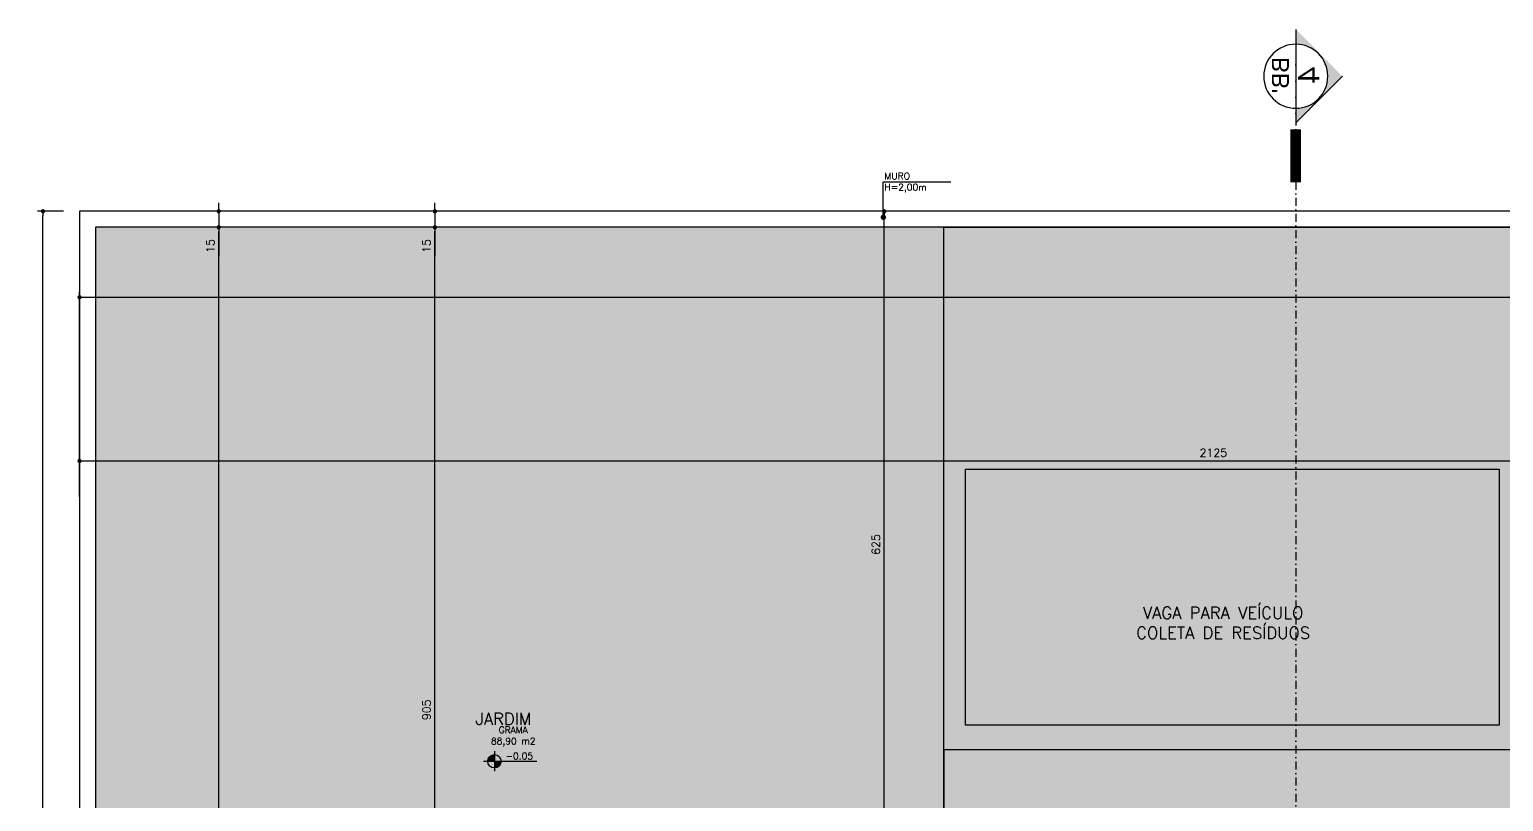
# Model space of a CAD drawing. Header units: millimetres. Extents: x 11997 to 115617, y -26993 to 31834.
# Drawn here: x 12555 to 13937, y -23659 to -22935 of the extents above; entities that cross this region are included whole.
import ezdxf
from ezdxf.enums import TextEntityAlignment as Align

# ---------------------------------------------------------------- set-up
doc = ezdxf.new("R2010")
doc.units = ezdxf.units.MM
doc.linetypes.add('DASHDOT', pattern=[1, 0.5, -0.25, 0, -0.25])
doc.layers.add('AREA-AMB', color=5, linetype='Continuous', plot=False)
doc.layers.add('CASCALHO', color=34, linetype='Continuous', plot=False)
for name, color, linetype in [('COTA', 4, 'Continuous'), ('GRAMA', 64, 'Continuous'), ('H. PAVER CINZA 1', 252, 'Continuous'), ('LCORTE', 1, 'Continuous'), ('NIVEL', 1, 'Continuous'), ('PENA3', 3, 'Continuous'), ('TEXTO1', 1, 'Continuous'), ('TEXTO2', 2, 'Continuous'), ('TEXTO3', 3, 'Continuous')]:
    doc.layers.add(name, color=color, linetype=linetype)
doc.styles.add('ARIAL', font='arial.ttf')
doc.styles.add('ROMANS', font='romans.shx')
doc.dimstyles.new('EXTERNA100', dxfattribs={"dimtxt": 12.5, "dimasz": 5, "dimexe": 10, "dimexo": 30, "dimgap": 5.5, "dimtad": 1, "dimzin": 12, "dimdsep": 46, "dimtxsty": 'ROMANS', "dimblk1": 'DOT', "dimblk2": 'DOT', "dimsah": 1, "dimcen": 9, "dimclrt": 2, "dimadec": 0, "dimazin": 0, "dimtfac": 1, "dimtmove": 0, "dimatfit": 1, "dimldrblk": 'DOT', "dimfxl": 1, "dimtolj": 1, "dimtzin": 4, "dimarcsym": 0})
doc.dimstyles.new('EXTERNA50', dxfattribs={"dimtxt": 7.5, "dimasz": 4, "dimexe": 5, "dimexo": 30, "dimgap": 4, "dimtad": 1, "dimzin": 12, "dimdsep": 46, "dimtxsty": 'ROMANS', "dimblk1": 'DOT', "dimblk2": 'DOT', "dimsah": 1, "dimcen": 9, "dimclrt": 2, "dimaunit": 1, "dimadec": 3, "dimazin": 0, "dimtfac": 1, "dimtmove": 0, "dimatfit": 1, "dimldrblk": 'DOT', "dimfxl": 1, "dimtolj": 1, "dimtzin": 4, "dimarcsym": 0})

# ---------------------------------------------------------------- blocks, each defined once
blk = doc.blocks.new('_DOT')
at = {"color": 0, "linetype": 'ByBlock'}
blk.add_line((-0.5, 0), (-1, 0), dxfattribs=at)
at = {"color": 0, "linetype": 'ByBlock', "const_width": 0.5}
blk.add_lwpolyline([(-0.25, 0, 1), (0.25, 0, 1)], format="xyb", close=True, dxfattribs=at)
blk = doc.blocks.new('*D14')
at = {"layer": 'COTA', "color": 0, "lineweight": -2, "transparency": 16777216}
for p, q in [((12602.2, -23265.6), (12602.2, -23344.7)), ((12606.2, -23339.7), (14723.2, -23339.7)), ((14727.2, -23580.6), (14727.2, -23334.7))]:
    blk.add_line(p, q, dxfattribs=at)
at = {"layer": 'Defpoints', "color": 0, "transparency": 16777216}
for p in [(12602.2, -23235.6), (14727.2, -23339.7), (14727.2, -23610.6)]:
    blk.add_point(p, dxfattribs=at)
at = {"layer": 'COTA', "color": 0, "lineweight": -2, "transparency": 16777216, "xscale": 4, "yscale": 4, "zscale": 4, "rotation": 180}
blk.add_blockref('_DOT', (12602.2, -23339.7), dxfattribs=at)
at = {"layer": 'COTA', "color": 0, "lineweight": -2, "transparency": 16777216, "xscale": 4, "yscale": 4, "zscale": 4}
blk.add_blockref('_DOT', (14727.2, -23339.7), dxfattribs=at)
at = {"layer": 'COTA', "color": 2, "transparency": 16777216, "insert": (13664.7, -23332), "char_height": 7.5, "attachment_point": 5, "style": 'ROMANS'}
blk.add_mtext('\\A1;2125', dxfattribs=at)
blk = doc.blocks.new('*D57')
at = {"layer": 'COTA', "color": 0, "lineweight": -2, "transparency": 16777216}
for p, q in [((13352.2, -23105.6), (13351.3, -23105.6)), ((13356.3, -23726.6), (13356.3, -23109.6)), ((13352.2, -23730.6), (13351.3, -23730.6))]:
    blk.add_line(p, q, dxfattribs=at)
at = {"layer": 'Defpoints', "color": 0, "transparency": 16777216}
for p in [(13356.3, -23105.6), (13382.2, -23105.6), (13382.2, -23730.6)]:
    blk.add_point(p, dxfattribs=at)
at = {"layer": 'COTA', "color": 0, "lineweight": -2, "transparency": 16777216, "xscale": 4, "yscale": 4, "zscale": 4}
for p, rotation in [((13356.3, -23105.6), 90), ((13356.3, -23730.6), 270)]:
    blk.add_blockref('_DOT', p, dxfattribs=dict(at, rotation=rotation))
at = {"layer": 'COTA', "color": 2, "transparency": 16777216, "insert": (13348.5, -23418.1), "char_height": 7.5, "attachment_point": 5, "rotation": 90, "style": 'ROMANS'}
blk.add_mtext('\\A1;625', dxfattribs=at)
blk = doc.blocks.new('*D67')
at = {"layer": 'COTA', "color": 0, "lineweight": -2, "transparency": 16777216}
for p, q in [((12756.3, -23120.6), (12727.6, -23120.6)), ((12732.6, -24251.6), (12732.6, -23124.6)), ((12756.3, -24255.6), (12727.6, -24255.6))]:
    blk.add_line(p, q, dxfattribs=at)
at = {"layer": 'Defpoints', "color": 0, "transparency": 16777216}
for p in [(12732.6, -23120.6), (12786.3, -23120.6), (12786.3, -24255.6)]:
    blk.add_point(p, dxfattribs=at)
at = {"layer": 'COTA', "color": 0, "lineweight": -2, "transparency": 16777216, "xscale": 4, "yscale": 4, "zscale": 4}
for p, rotation in [((12732.6, -23120.6), 90), ((12732.6, -24255.6), 270)]:
    blk.add_blockref('_DOT', p, dxfattribs=dict(at, rotation=rotation))
at = {"layer": 'COTA', "color": 2, "transparency": 16777216, "insert": (12724.8, -23688.1), "char_height": 7.5, "attachment_point": 5, "rotation": 90, "style": 'ROMANS'}
blk.add_mtext('\\A1;1135', dxfattribs=at)
blk = doc.blocks.new('*D68')
at = {"layer": 'COTA', "color": 0, "lineweight": -2, "transparency": 16777216}
for p, q in [((12754.2, -23105.6), (12727.6, -23105.6)), ((12732.6, -23101.6), (12732.6, -23097.6)), ((12732.6, -23105.6), (12732.6, -23120.6)), ((12756.3, -23120.6), (12727.6, -23120.6)), ((12732.6, -23124.6), (12732.6, -23147.7))]:
    blk.add_line(p, q, dxfattribs=at)
at = {"layer": 'Defpoints', "color": 0, "transparency": 16777216}
for p in [(12784.2, -23105.6), (12732.6, -23120.6), (12786.3, -23120.6)]:
    blk.add_point(p, dxfattribs=at)
at = {"layer": 'COTA', "color": 0, "lineweight": -2, "transparency": 16777216, "xscale": 4, "yscale": 4, "zscale": 4}
for p, rotation in [((12732.6, -23105.6), 270), ((12732.6, -23120.6), 90)]:
    blk.add_blockref('_DOT', p, dxfattribs=dict(at, rotation=rotation))
at = {"layer": 'COTA', "color": 2, "transparency": 16777216, "insert": (12724.8, -23138.2), "char_height": 7.5, "attachment_point": 5, "rotation": 90, "style": 'ROMANS'}
blk.add_mtext('\\A1;15', dxfattribs=at)
blk = doc.blocks.new('*D142')
at = {"layer": 'COTA', "color": 0, "lineweight": -2, "transparency": 16777216}
for p, q in [((12602.2, -23373.5), (12602.2, -23181.2)), ((12606.2, -23186.2), (15788.2, -23186.2)), ((15792.2, -23224.4), (15792.2, -23181.2))]:
    blk.add_line(p, q, dxfattribs=at)
at = {"layer": 'Defpoints', "color": 0, "transparency": 16777216}
for p in [(15792.2, -23186.2), (15792.2, -23254.4), (12602.2, -23403.5)]:
    blk.add_point(p, dxfattribs=at)
at = {"layer": 'COTA', "color": 0, "lineweight": -2, "transparency": 16777216, "xscale": 4, "yscale": 4, "zscale": 4, "rotation": 180}
blk.add_blockref('_DOT', (12602.2, -23186.2), dxfattribs=at)
at = {"layer": 'COTA', "color": 0, "lineweight": -2, "transparency": 16777216, "xscale": 4, "yscale": 4, "zscale": 4}
blk.add_blockref('_DOT', (15792.2, -23186.2), dxfattribs=at)
at = {"layer": 'COTA', "color": 2, "transparency": 16777216, "insert": (14197.2, -23178.4), "char_height": 7.5, "attachment_point": 5, "style": 'ROMANS'}
blk.add_mtext('\\A1;3190', dxfattribs=at)
blk = doc.blocks.new('*D147')
at = {"layer": 'COTA', "color": 0, "lineweight": -2, "transparency": 16777216}
for p, q in [((12587.2, -23105.6), (12562.9, -23105.6)), ((12567.9, -25991.6), (12567.9, -23109.6)), ((12587.2, -25995.6), (12562.9, -25995.6))]:
    blk.add_line(p, q, dxfattribs=at)
at = {"layer": 'Defpoints', "color": 0, "transparency": 16777216}
for p in [(12567.9, -23105.6), (12617.2, -23105.6), (12617.2, -25995.6)]:
    blk.add_point(p, dxfattribs=at)
at = {"layer": 'COTA', "color": 0, "lineweight": -2, "transparency": 16777216, "xscale": 4, "yscale": 4, "zscale": 4}
for p, rotation in [((12567.9, -23105.6), 90), ((12567.9, -25995.6), 270)]:
    blk.add_blockref('_DOT', p, dxfattribs=dict(at, rotation=rotation))
at = {"layer": 'COTA', "color": 2, "transparency": 16777216, "insert": (12560.2, -24550.6), "char_height": 7.5, "attachment_point": 5, "rotation": 90, "style": 'ROMANS'}
blk.add_mtext('\\A1;2890', dxfattribs=at)
blk = doc.blocks.new('*U13')
at = {"linetype": 'Continuous'}
blk.add_hatch(color=256, dxfattribs=at).paths.add_polyline_path([(-199.3, -60, -0.414214), (-259.3, 0), (-287, 0), (-199.3, -87.6), (-111.7, 0), (-139.3, 0, -0.414214)])
at = {"layer": 'LCORTE', "linetype": 'Continuous'}
for p, q in [((-287, 0), (-111.7, 0)), ((-111.7, 0), (-199.3, -87.6))]:
    blk.add_line(p, q, dxfattribs=at)
at = {"layer": 'LCORTE', "linetype": 'Continuous', "const_width": 20, "flags": 128}
blk.add_lwpolyline([(-100, 0), (0, 0)], dxfattribs=at)
at = {"layer": 'LCORTE', "linetype": 'Continuous'}
blk.add_circle((-199.3, 0), 60, dxfattribs=at)
at = {"layer": 'LCORTE', "color": 3, "style": 'ARIAL'}
for tag, height, p in [('DES', 32, (-201.4, 28.8)), ('PAG', 40, (-201.4, -24.3))]:
    blk.add_attdef(tag, text='', height=height, dxfattribs=at).set_placement(p, align=Align.MIDDLE_CENTER)
blk = doc.blocks.new('*D202')
at = {"layer": 'COTA', "color": 0, "lineweight": -2, "transparency": 16777216}
for p, q in [((12967.2, -23120.6), (12930.2, -23120.6)), ((12935.2, -24021.6), (12935.2, -23124.6)), ((12967.2, -24025.6), (12930.2, -24025.6))]:
    blk.add_line(p, q, dxfattribs=at)
at = {"layer": 'Defpoints', "color": 0, "transparency": 16777216}
for p in [(12935.2, -23120.6), (12997.2, -23120.6), (12997.2, -24025.6)]:
    blk.add_point(p, dxfattribs=at)
at = {"layer": 'COTA', "color": 0, "lineweight": -2, "transparency": 16777216, "xscale": 4, "yscale": 4, "zscale": 4}
for p, rotation in [((12935.2, -23120.6), 90), ((12935.2, -24025.6), 270)]:
    blk.add_blockref('_DOT', p, dxfattribs=dict(at, rotation=rotation))
at = {"layer": 'COTA', "color": 2, "transparency": 16777216, "insert": (12927.4, -23573.1), "char_height": 7.5, "attachment_point": 5, "rotation": 90, "style": 'ROMANS'}
blk.add_mtext('\\A1;905', dxfattribs=at)
blk = doc.blocks.new('*D203')
at = {"layer": 'COTA', "color": 0, "lineweight": -2, "transparency": 16777216}
for p, q in [((12942.5, -23105.6), (12930.2, -23105.6)), ((12935.2, -23101.6), (12935.2, -23097.6)), ((12935.2, -23105.6), (12935.2, -23120.6)), ((12942.5, -23120.6), (12930.2, -23120.6)), ((12935.2, -23124.6), (12935.2, -23147.7))]:
    blk.add_line(p, q, dxfattribs=at)
at = {"layer": 'Defpoints', "color": 0, "transparency": 16777216}
for p in [(12972.5, -23105.6), (12935.2, -23120.6), (12972.5, -23120.6)]:
    blk.add_point(p, dxfattribs=at)
at = {"layer": 'COTA', "color": 0, "lineweight": -2, "transparency": 16777216, "xscale": 4, "yscale": 4, "zscale": 4}
for p, rotation in [((12935.2, -23105.6), 270), ((12935.2, -23120.6), 90)]:
    blk.add_blockref('_DOT', p, dxfattribs=dict(at, rotation=rotation))
at = {"layer": 'COTA', "color": 2, "transparency": 16777216, "insert": (12927.4, -23138.2), "char_height": 7.5, "attachment_point": 5, "rotation": 90, "style": 'ROMANS'}
blk.add_mtext('\\A1;15', dxfattribs=at)
blk = doc.blocks.new('nivel100-planta')
at = {"layer": 'TEXTO2'}
h = blk.add_hatch(color=256, dxfattribs=at)
h.paths.add_polyline_path([(117, 82.3, 0.414214), (104.5, 69.8), (117, 69.8)])
h.paths.add_polyline_path([(117, 57.3, 0.414214), (129.5, 69.8), (117, 69.8)])
for p, q in [((117, 88.6), (117, 51.1)), ((96.3, 69.8), (196.6, 69.8))]:
    blk.add_line(p, q, dxfattribs=at)
blk.add_circle((117, 69.8), 12.5, dxfattribs=at)

msp = doc.modelspace()

# ---------------------------------------------------------------- hatches: boundary and pattern name
at = {"layer": 'CASCALHO'}
h = msp.add_hatch(dxfattribs=at)
h.set_pattern_fill('AR-CONC', color=256, scale=0.2, style=0)
h.set_pattern_definition([(50, (-438.232, -25898.798), (36.436934, -3.18782), [3.81, -41.91]), (355, (-438.232, -25898.8), (-7.04868, 38.21137), [3.048, -33.52812]), (100.45144, (-435.196, -25899.064), (29.38825, 35.02355), [3.238, -35.61805]), (46.1842, (-438.23, -25888.64), (54.21581, -8.40847), [5.715, -62.865]), (96.63556, (-433.714, -25889.34), (47.48083, 49.48522), [4.857, -53.42712]), (351.18415, (-438.23, -25888.64), (47.48083, 49.48522), [4.572, -50.29195]), (21, (-433.152, -25891.178), (30.32288, -20.45304), [3.81, -41.91]), (326, (-433.152, -25891.18), (12.36041, 36.83759), [3.048, -33.528]), (71.45144, (-430.625, -25892.883), (42.68328, 16.38455), [3.238, -35.61799]), (37.5, (-438.232, -25898.798), (0.617721, 16.911008), [0, -33.1216, 0, -34.036, 0, -33.655]), (7.5, (-438.232, -25898.798), (13.363933, 20.036115), [0, -19.4056, 0, -32.3596, 0, -12.827]), (327.5, (-449.56, -25898.798), (27.118119, -1.145749), [0, -12.7, 0, -39.624, 0, -52.578]), (317.5, (-454.64, -25898.798), (29.625836, 5.0853), [0, -16.51, 0, -26.3144, 0, -37.338])])
h.paths.add_polyline_path([(14727.223, -23610.616), (13412.223, -23610.616), (13412.223, -23120.616), (14727.223, -23120.616)])
at = {"layer": 'GRAMA'}
h = msp.add_hatch(dxfattribs=at)
h.set_pattern_fill('AR-SAND', color=256, scale=0.5, style=0)
h.set_pattern_definition([(37.5, (167380.716, 11211.371), (-0.8000156, 24.4706619), [0, -19.304, 0, -21.59, 0, -20.6375]), (7.5, (167380.716, 11211.37), (22.476164, 35.841255), [0, -10.414, 0, -17.399, 0, -6.6675]), (327.5, (167365.095, 11211.37), (39.5496185, 0.0718592), [0, -6.35, 0, -22.86, 0, -29.845]), (317.5, (167365.095, 11211.37), (38.1778226, 11.146466), [0, -3.175, 0, -14.986, 0, -17.145])])
h.paths.add_polyline_path([(13412.223, -23730.616), (13382.223, -23730.616), (13382.223, -24025.616), (13344.723, -24025.616), (13344.723, -24000.473), (13154.723, -24000.616), (13154.723, -24005.616), (13114.723, -24005.616), (13114.723, -24025.616), (12997.223, -24025.616), (12997.223, -24285.616), (12702.223, -24285.616), (12702.223, -25180.616), (12617.223, -25180.616), (12617.223, -23120.616), (13412.223, -23120.616)])
at = {"layer": 'H. PAVER CINZA 1'}
msp.add_hatch(color=256, dxfattribs=at).paths.add_polyline_path([(13412.223, -23610.616), (14727.223, -23610.616), (14727.223, -24170.616), (14397.223, -24170.616), (14397.223, -24120.616), (14677.223, -24120.616), (14677.223, -23730.616), (13412.223, -23730.616)])

# ---------------------------------------------------------------- linework, layer by layer
at = {"layer": 'AREA-AMB'}
for points in [[(13412.223, -23120.616), (12617.223, -23120.616), (12617.223, -25180.616), (12702.223, -25180.616), (12702.223, -24285.616), (12997.223, -24285.616), (12997.223, -24025.616), (13114.723, -24025.616), (13114.723, -24005.616), (13154.723, -24005.616), (13154.723, -24000.616), (13304.723, -24000.616), (13304.723, -24005.616), (13344.723, -24005.616), (13344.723, -24025.616), (13412.223, -24025.616)], [(14727.223, -23610.616), (13412.223, -23610.616), (13412.223, -23120.616), (14727.223, -23120.616)], [(13412.223, -24025.616), (13462.223, -24025.616), (13462.223, -23730.616), (14677.223, -23730.616), (14727.223, -23730.616), (14727.223, -23610.616), (13412.223, -23610.616)]]:
    msp.add_lwpolyline(points, close=True, dxfattribs=at)
at = {"layer": 'LCORTE', "linetype": 'DASHDOT', "ltscale": 15}
msp.add_line((13741.971, -22957.12), (13741.971, -26512.484), dxfattribs=at)
at = {"layer": 'NIVEL'}
for p, q in [((13412.223, -23610.616), (13412.223, -23120.616)), ((13412.223, -24025.616), (13412.223, -23610.616)), ((14727.223, -23610.616), (13412.223, -23610.616))]:
    msp.add_line(p, q, dxfattribs=at)
msp.add_lwpolyline([(13432.504, -23347.418), (13932.504, -23347.418), (13932.504, -23587.418), (13432.504, -23587.418)], close=True, dxfattribs=at)
at = {"layer": 'PENA3'}
for p, q in [((15792.223, -23105.616), (12602.223, -23105.616)), ((12602.223, -23105.616), (12602.223, -25995.616)), ((15777.223, -23120.616), (12617.223, -23120.616)), ((12617.223, -23120.616), (12617.223, -25995.616))]:
    msp.add_line(p, q, dxfattribs=at)

# ---------------------------------------------------------------- block references
at = {"layer": 'LCORTE'}
ref = msp.add_blockref('*U13', (13741.971, -23078.612), dxfattribs=dict(at, xscale=-0.5, yscale=0.5, zscale=0.5, rotation=90))
ref.add_attrib('PAG', '4', dxfattribs={"color": 3, "extrusion": (0, 0, -1), "height": 20, "rotation": 270, "style": 'ARIAL'}).set_placement((-13754.132, -22977.907), align=Align.MIDDLE_CENTER)
ref.add_attrib('DES', "BB'", dxfattribs={"color": 3, "extrusion": (0, 0, -1), "height": 16, "rotation": 270, "style": 'ARIAL'}).set_placement((-13727.555, -22977.898), align=Align.MIDDLE_CENTER)
at = {"layer": 'TEXTO2', "xscale": 0.5, "yscale": 0.5, "zscale": 0.5}
msp.add_blockref('nivel100-planta', (12932.493, -23656.281), dxfattribs=at)

# ---------------------------------------------------------------- texts
at = {"layer": 'TEXTO2', "style": 'ROMANS'}
msp.add_text('-0.05', height=6.25, dxfattribs=at).set_placement((13014.247, -23619.533), align=Align.CENTER)
at = {"layer": 'TEXTO2', "char_height": 6.25, "style": 'ROMANS'}
for s, insert, width, attachment_point in [('MURO \\PH=2,00m', (13356.511, -23069.419), 126.15678, 1), ('GRAMA\\P88,90 m2', (13008.628, -23588.871), 109.51195, 2)]:
    msp.add_mtext(s, dxfattribs=dict(at, insert=insert, width=width, attachment_point=attachment_point))
at = {"layer": 'TEXTO3', "char_height": 11.25, "width": 230.03866, "attachment_point": 8, "style": 'ROMANS'}
for s, insert in [('\\pi-18.521;VAGA PARA VEÍCULO\\PCOLETA DE RESÍDUOS', (13683.146, -23506.584)), ('\\pxi-1.6463;JARDIM', (13008.628, -23587.202))]:
    msp.add_mtext(s, dxfattribs=dict(at, insert=insert))

# ---------------------------------------------------------------- dimensions: what is measured, and where the dimension line sits
at = {"layer": 'COTA'}
for base, p1, p2, picture, middle in [((12567.943, -23105.616), (12617.223, -25995.616), (12617.223, -23105.616), '*D147', (12560.193, -24550.616)), ((12732.552, -23120.616), (12784.249, -23105.616), (12786.312, -23120.616), '*D68', (12724.802, -23138.152)), ((12935.178, -23120.616), (12972.529, -23105.616), (12972.529, -23120.616), '*D203', (12927.428, -23138.152)), ((13356.26, -23105.616), (13382.223, -23730.616), (13382.223, -23105.616), '*D57', (13348.51, -23418.116)), ((12732.552, -23120.616), (12786.312, -24255.616), (12786.312, -23120.616), '*D67', (12724.802, -23688.116)), ((12935.178, -23120.616), (12997.223, -24025.616), (12997.223, -23120.616), '*D202', (12927.428, -23573.116))]:
    dim = msp.add_linear_dim(base=base, p1=p1, p2=p2, angle=90, dimstyle='EXTERNA50', dxfattribs=at)
    dim.commit()
    dim.dimension.update_dxf_attribs({"geometry": picture, "text_midpoint": middle})
for base, p1, p2, picture, middle in [((15792.223, -23186.191), (12602.223, -23403.456), (15792.223, -23254.41), '*D142', (14197.223, -23178.441)), ((14727.223, -23339.702), (12602.223, -23235.616), (14727.223, -23610.616), '*D14', (13664.723, -23331.952))]:
    dim = msp.add_linear_dim(base=base, p1=p1, p2=p2, dimstyle='EXTERNA50', dxfattribs=at)
    dim.commit()
    dim.dimension.update_dxf_attribs({"geometry": picture, "text_midpoint": middle})

# ---------------------------------------------------------------- leaders
at = {"layer": 'TEXTO1'}
msp.add_leader([(13355.436, -23111.209), (13355.436, -23077.979), (13418.733, -23077.979)], dimstyle='EXTERNA100', override={"dimgap": 5.5, "dimtad": 0}, dxfattribs=at)

doc.saveas('drawing.dxf')
